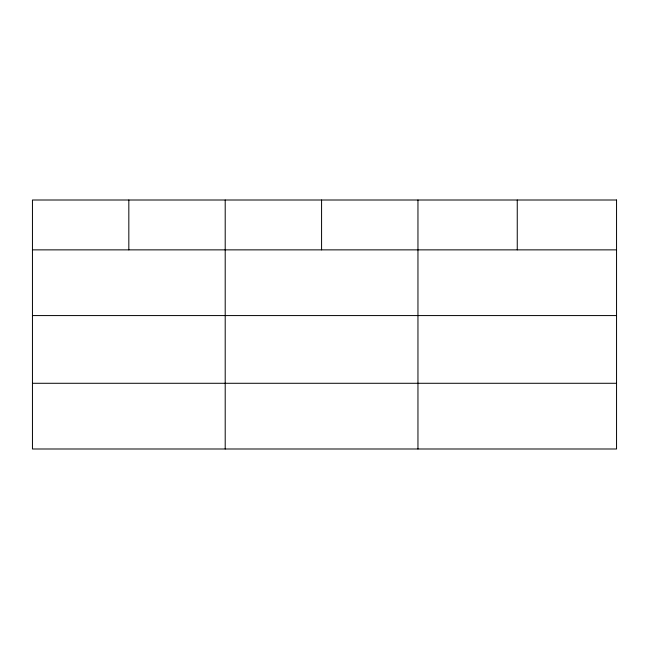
<?xml version="1.0" encoding="UTF-8"?>
<svg xmlns="http://www.w3.org/2000/svg" width="649" height="649" viewBox="0 0 649 649"><rect width="100%" height="100%" fill="white"/><g stroke="black" fill="none" stroke-linecap="round" stroke-linejoin="round"><path stroke-width="0.97" d="M32.45 249.865L616.55 249.865M32.45 315.576L616.55 315.576M32.45 383.283L616.55 383.283M517.253 200.006L517.253 249.865M417.956 200.006L417.956 448.994M321.579 200.006L321.579 249.865M225.203 200.006L225.203 448.994M128.827 200.006L128.827 249.865M616.55 200.006L32.45 200.006L32.45 448.994L616.55 448.994L616.55 200.006"/></g></svg>
